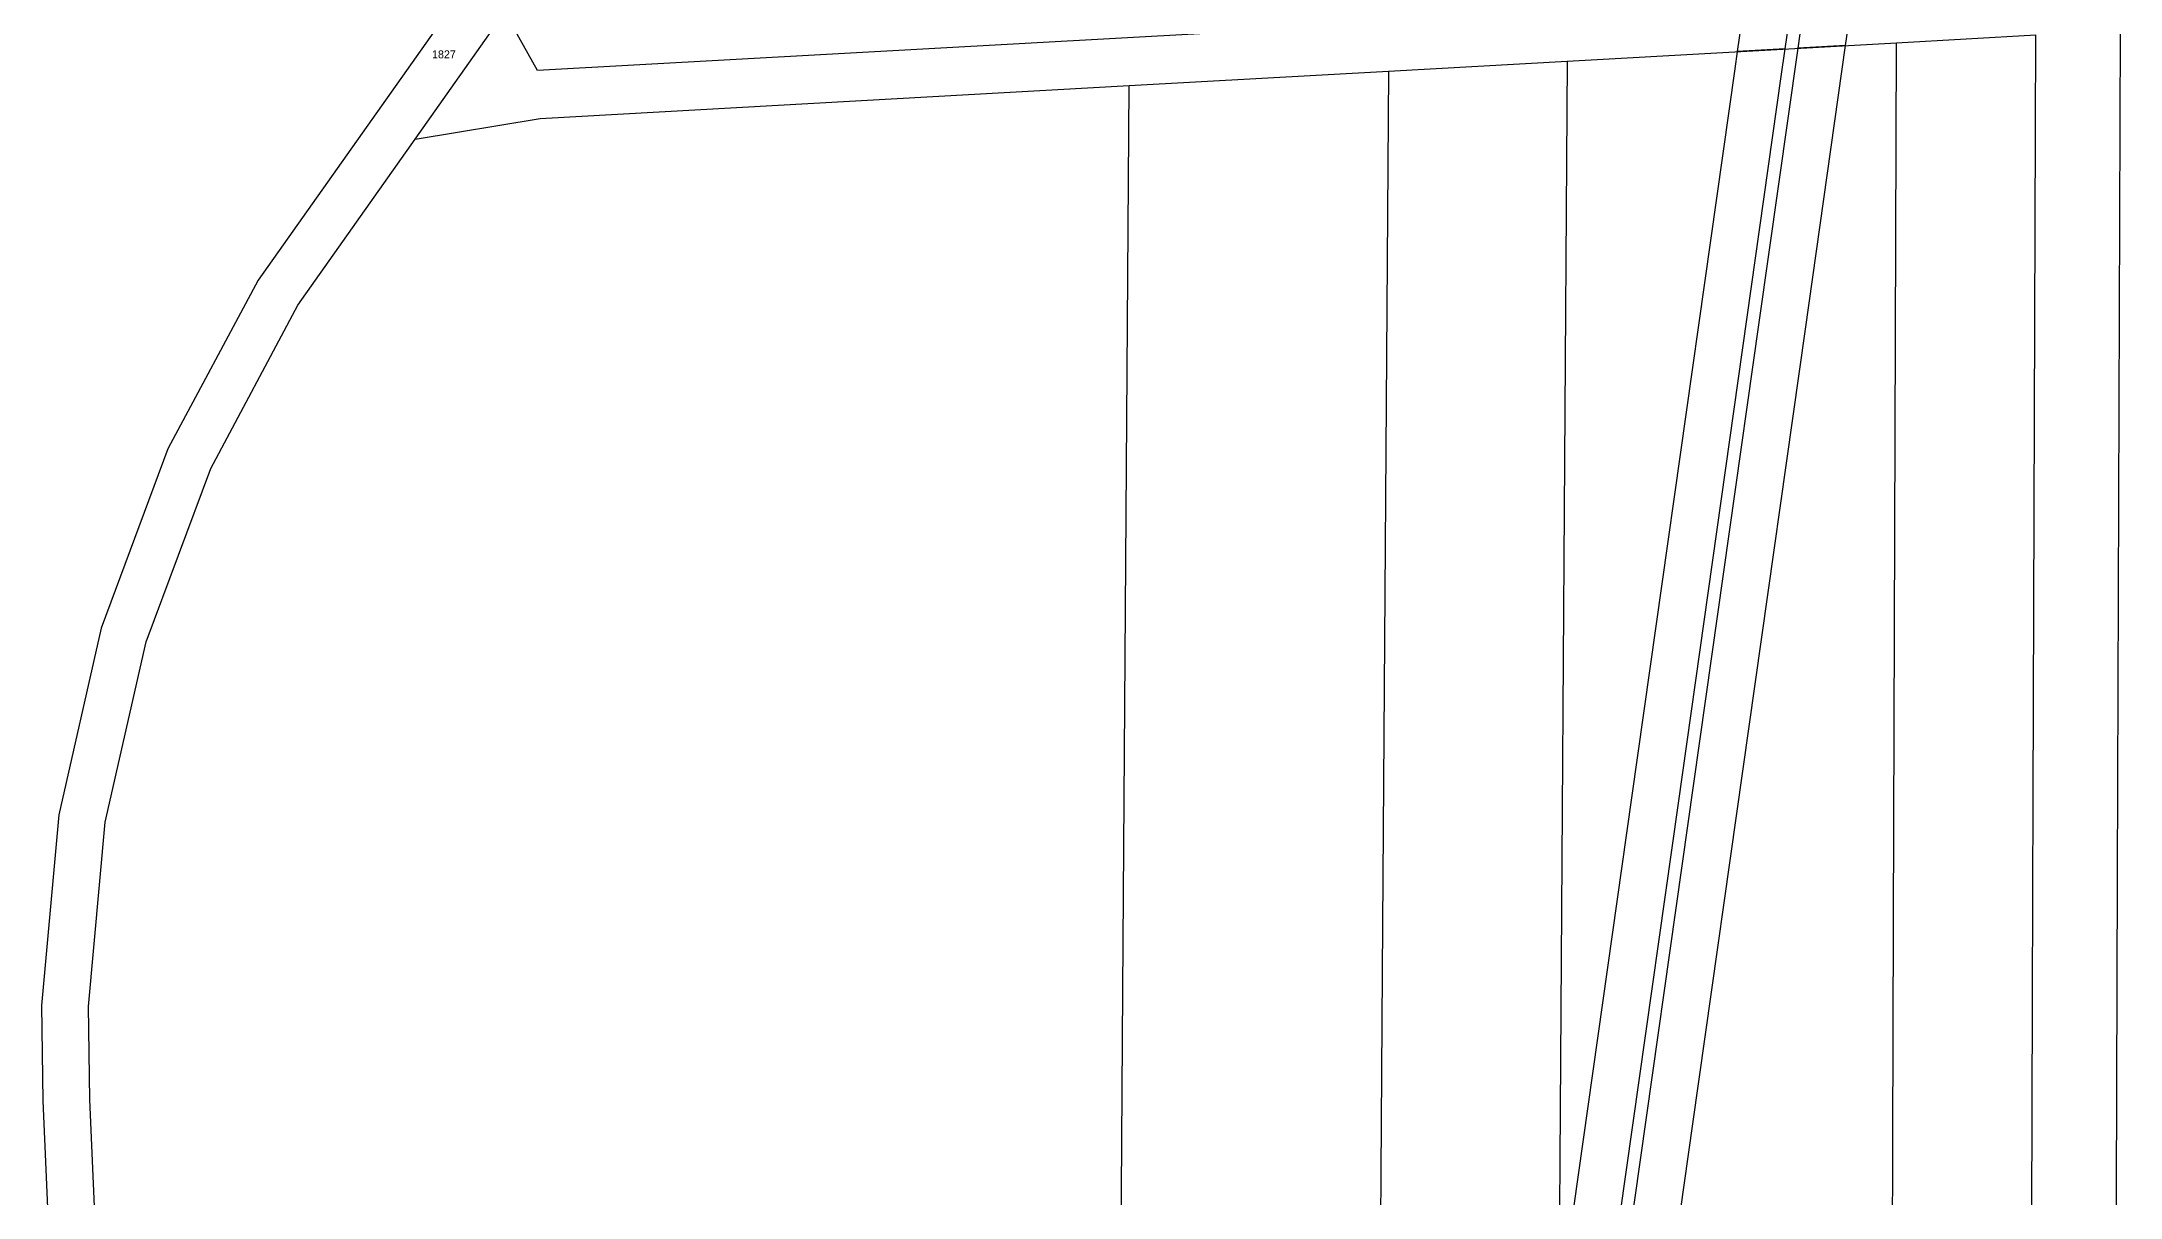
# Model space of a CAD drawing. Extents: x -820725 to -814908, y -1038210 to -1035296.
# Drawn here: x -816724.9 to -816283.2, y -1036971.7 to -1036726.1 of the extents above; entities that cross this region are included whole.
import ezdxf
from ezdxf.enums import TextEntityAlignment as Align

# ---------------------------------------------------------------- set-up
doc = ezdxf.new("R2010")
doc.units = 0
doc.header["$MEASUREMENT"] = 0
doc.linetypes.add('0_051C', pattern=[0])
for name, color, linetype in [('18', 1, 'CONTINUOUS'), ('21900', 1, 'CONTINUOUS'), ('23700', 1, 'CONTINUOUS')]:
    doc.layers.add(name, color=color, linetype=linetype)

msp = doc.modelspace()

# ---------------------------------------------------------------- linework, layer by layer
at = {"layer": '21900', "color": 3, "linetype": 'Continuous'}
for p, q in [((-816645.49, -1036746.89), (-816626.42, -1036719.92)), ((-816330.78, -1036726.38), (-816301.21, -1036724.73)), ((-816400.73, -1036730.28), (-816330.78, -1036726.38)), ((-816493.82, -1036735.47), (-816438.73, -1036732.4)), ((-816438.73, -1036732.4), (-816400.73, -1036730.28))]:
    msp.add_line(p, q, dxfattribs=at)
for points in [[(-816628.52, -1036705.57), (-816678.88, -1036776.81), (-816698.01, -1036812.68), (-816712.2, -1036850.76), (-816721.21, -1036890.4), (-816724.86, -1036930.89), (-816724.57, -1036951.13), (-816717.97, -1037103.6)], [(-816371.29, -1036718.54), (-816495.41, -1036725.41), (-816619.53, -1036732.28), (-816626.42, -1036719.92)], [(-816303, -1037271.71), (-816302.4, -1037089.38), (-816301.81, -1036907.06), (-816301.21, -1036724.73)], [(-816284.98, -1037262.7), (-816284.39, -1037083.04), (-816283.8, -1036903.39), (-816283.21, -1036723.73)], [(-816332.61, -1037286.52), (-816332, -1037099.81), (-816331.39, -1036913.1), (-816330.78, -1036726.38)], [(-816438.73, -1036732.4), (-816440.03, -1036923.88), (-816441.32, -1037115.36), (-816442.62, -1037306.84)], [(-816400.73, -1036730.28), (-816402.01, -1036921.16), (-816403.3, -1037112.05), (-816404.58, -1037302.93)], [(-816645.49, -1036746.89), (-816618.96, -1036742.45), (-816493.82, -1036735.47)], [(-816497.72, -1037312.12), (-816496.42, -1037119.9), (-816495.12, -1036927.69), (-816493.82, -1036735.47)], [(-816691.48, -1037318.01), (-816698.95, -1037311.62), (-816706.76, -1037131.24), (-816714.58, -1036950.85), (-816714.86, -1036931.1), (-816711.32, -1036891.96), (-816702.61, -1036853.62), (-816688.89, -1036816.79), (-816670.39, -1036782.11), (-816645.49, -1036746.89)]]:
    msp.add_lwpolyline(points, dxfattribs=at)
at = {"layer": '23700', "color": 255, "linetype": '0_051C'}
for points in [[(-816363.17, -1036718.09), (-816364.61, -1036728.27), (-816354.43, -1036727.7), (-816352.98, -1036717.53), (-816363.17, -1036718.09)], [(-816351.77, -1036727.55), (-816341.59, -1036726.98), (-816340.15, -1036716.82), (-816350.33, -1036717.38), (-816351.77, -1036727.55)], [(-816374.07, -1036956.03), (-816350.14, -1036787.21), (-816341.59, -1036726.98), (-816351.77, -1036727.55), (-816360.04, -1036785.78), (-816383.98, -1036954.66), (-816403.15, -1037090.06), (-816404.02, -1037219.29), (-816398.8, -1037297.78), (-816402.29, -1037298.12), (-816402.05, -1037300.09), (-816398.68, -1037299.78), (-816398.52, -1037302.12), (-816388.64, -1037300.8), (-816398.75, -1037147.05), (-816398.96, -1037141.52), (-816398.89, -1037135.98), (-816398.55, -1037130.46), (-816397.94, -1037124.96), (-816374.07, -1036956.03)], [(-816402.52, -1036995.9), (-816403.02, -1037070.82), (-816399.25, -1037044.19), (-816377.12, -1036887.93), (-816355.25, -1036733.52), (-816354.43, -1036727.7), (-816364.61, -1036728.27), (-816365.13, -1036731.94), (-816387.06, -1036886.79), (-816402.52, -1036995.9)]]:
    msp.add_lwpolyline(points, close=True, dxfattribs=at)

# ---------------------------------------------------------------- texts
at = {"layer": '18', "color": 255, "linetype": 'Continuous'}
msp.add_text('1827', height=1.7, dxfattribs=at).set_placement((-816639.38, -1036728.85), align=Align.MIDDLE_CENTER)

doc.saveas('drawing.dxf')
